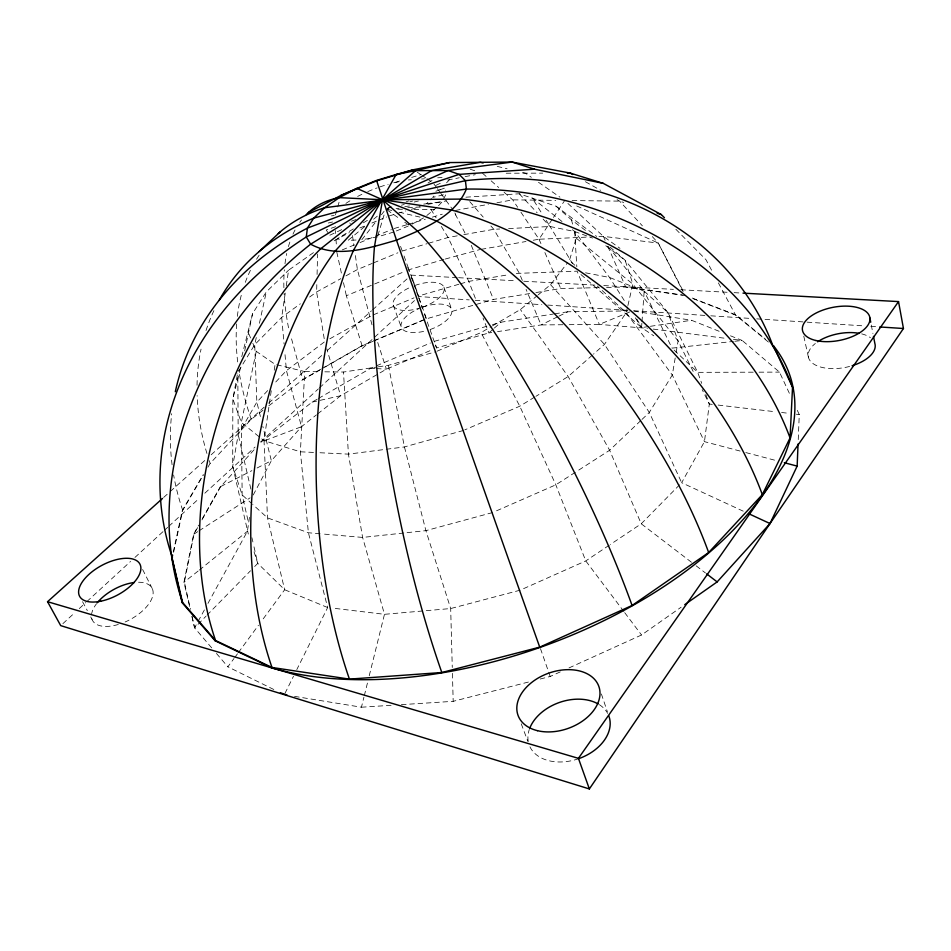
<?xml version="1.0" encoding="UTF-8"?>
<svg xmlns="http://www.w3.org/2000/svg" width="951" height="951" viewBox="0 0 951 951"><rect width="100%" height="100%" fill="white"/><g stroke="black" fill="none" stroke-linecap="round" stroke-linejoin="round"><path stroke-width="0.71" stroke-dasharray="4.75 3.57" d="M316.814 284.658L316.635 291.957L324.695 341.694L286.441 370.628L274.601 383.229M317.075 274.447L317.586 254.012M798.246 439.6L799.268 414.553L796.177 407.92M252.847 343.311L256.259 351.347L275.089 364.352L304.748 371.579L300.385 451.796L308.409 532.762L327.667 607.534L296.795 669.611M641.877 323.233L641.568 327.596L653.765 335.81M641.984 321.771L644.172 291.196L607.713 246M285.241 293.074L281.698 317.372L284.076 344M286.275 285.93L288.569 270.203L315.268 251.349M271.249 390.778L264.021 440.693L267.528 517.891L284.658 589.739L261.941 620.563M274.233 370.224L275.089 364.352M207.972 603.374L247.415 531.276L249.554 516.69M675.198 357.992L672.298 375.015L649.319 412.461L641.818 419.605M676.161 352.322L678.099 340.969L667.959 312.582L625.164 260.312L610.292 247.272M244.692 350.907L252.562 313.64L266.292 291.933L288.569 270.203M237.274 375.217L232.84 398.98L232.698 466.311L248.318 534.07M197.63 527.627L194.016 534.046L184.387 582.131L190.438 609.27M189.606 606.476L183.959 582.274L193.635 534.117L198.7 525.118M256.259 351.347L241.34 422.434L242.16 494.9L248.342 522.004M173.248 552.151L182.319 510.437L203.11 474.858M173.676 552.008L182.711 510.354L203.466 474.834M256.283 337.534L254.725 344.654L256.841 402.118L261.085 419.272M259.409 323.281L266.292 291.933M627.553 307.007L626.233 312.736L604.456 344.405L593.46 354.141M627.886 305.58L632.855 284.087L625.164 260.312L602.982 243.611M240.508 367.871L232.84 398.98L241.34 422.434L260.622 437.959M294.501 696.358L361.439 707.211L363.924 697.202M364.281 695.775L367.823 681.487M369.238 675.769L384.477 614.31L362.604 537.422L348.423 454.138L343.489 372.031L376.822 367.05M241.756 356.649L252.562 313.64M335.453 214.878L339.436 200.934M377.868 235.515L385.012 211.847M574.44 231.141L576.294 238.19L569.447 260.289L574.808 265.234M438.542 205.678L442.37 201.612L446.019 194.123L432.574 197.487L435.332 194.61M284.967 693.386L293.514 676.22M253.239 494.984L271.356 460.724L301.503 426.69L316.457 414.862M211.704 647.881L194.586 627.838L197.404 622.691M198.105 621.395L204.453 609.817M743.23 511.174L681.653 482.716L704.453 441.656L709.315 404.032L705.773 394.392M202.313 518.687L220.394 486.555M201.957 519.924L220.727 486.543L255.225 448.515M207.912 467.214L210.135 463.41L251.254 419.284L262.987 410.285M238.57 371.152L254.725 344.654L281.698 317.372L300.338 303.809M533.226 240.246L539.015 239.236L552.65 218.647M553.458 217.434L564.692 200.471M273.817 689.511L227.871 666.817L233.994 658.52M234.861 657.331L237.488 653.777M238.356 652.588L258.446 625.306M538.266 294.81L550.558 284.694L567.652 262.619M361.82 239.747L376.953 220.43M381.399 214.748L384.073 211.336M267.695 390.576L256.841 402.118L238.19 434.643L232.698 466.311L242.16 494.9L251.67 503.519M426.844 215.485L437.579 206.7M435.855 191.246L439.909 189.796L441.787 187.822M423.718 204.108L426.63 203.728L431.588 198.533M446.566 182.806L449.466 179.775M191.936 616.45L194.586 627.838L205.987 616.212M207.021 615.154L250.517 570.766M254.666 566.534L257.769 563.372L253.216 543.401M679.573 484.82L641.236 523.787L610.423 544.424M640.736 420.627L609.639 450.263L576.603 471.47M62.897 623.63L74.903 612.587M79.266 608.581L85.828 602.554M86.91 601.555L130.584 561.423M134.959 557.417L163.346 531.324M164.44 530.325L167.709 527.318M168.803 526.307L199.377 498.217M204.834 493.2L255.058 447.053M260.526 442.037L318.395 388.864M319.477 387.865L414.47 300.587M163.62 497.468L169.147 492.511M170.253 491.512L205.618 459.749M211.146 454.792L264.2 407.147M268.622 403.176L321.688 355.531M327.215 350.562L371.425 310.858M372.53 309.871L407.908 278.108M493.272 329.046L488.85 332.957L436.533 347.959L424.384 313.878M494.365 328.071L500.987 322.199L553.292 314.044M592.354 355.115L568.163 376.537L535.912 396.317M364.72 226.576L348.042 240.413L356.316 240.009M373.624 219.206L378.07 215.52M492.452 325.884L520.399 309.515L537.149 295.725M198.129 571.028L183.959 582.274M199.282 570.113L247.415 531.276M317.61 413.947L340.624 395.747L386.391 369.166L432.467 349.671M317.17 399.194L312.071 402.142L261.133 442.001L301.503 426.69L286.441 370.628L284.729 351.394M268.848 405.78L302.87 379.675L319.619 370.117M309.646 297.033L316.635 291.957L340.838 278.655M568.995 667.923L641.533 634.995L681.142 607.19M609.187 545.244L585.768 560.924L521.433 589.608M194.016 534.046L197.76 531.633M199.009 530.824L250.077 497.86M575.379 472.255L555.812 484.82L493.854 511.983M427.986 183.008L432.836 179.989M534.676 397.078L519.781 406.208L464.777 429.888M353.344 228.929L337.094 238.867L342.562 239.64M363.341 222.819L368.346 219.764M437.008 351.216L481.028 332.588L491.18 326.633M318.454 398.457L370.712 368.239L430.411 343.026M320.725 369.273L302.668 379.58L290.828 336.202M322.02 368.536L362.01 345.724L426.428 318.644L408.966 269.704L443.939 259.433M324.778 367.169L362.141 345.843L373.089 341.243M329.795 338.818L372.019 315.411M345.938 275.849L357.41 269.549L372.245 263.415M412.021 224.174L423.48 217.934L399.789 212.346M334.146 240.781L349.338 232.603M220.727 486.543L251.884 470.65M257.067 467.999L271.356 460.724L262.856 426.417M557.631 316.79L541.071 324.933L497.551 331.626M558.903 316.16L567.818 311.773L627.981 310.929M435.95 185.35L440.967 182.972M387.152 208.447L391.039 206.617M341.706 229.666L329.676 235.289L332.149 236.49M540.204 679.026L550.189 676.47L560.935 671.584M374.468 340.672L426.488 318.811L493.498 299.422L530.052 293.502M373.374 314.84L413.994 297.853M362.141 345.843L346.342 295.737L404.9 271.392M373.6 262.856L397.875 252.8M359.87 227.955L365.208 225.767M371.877 223.021L377.214 220.834M378.546 220.287L386.546 216.994M342.265 249.887L354.557 244.823M360.025 242.576L391.432 229.631M396.365 230.974L408.169 226.112M629.74 311.952L599.344 324.41L568.746 324.683M439.909 189.796L445.508 187.775L445.71 190.307M387.2 208.59L391.253 207.14M406.125 201.85L408.823 200.887M355.947 219.586L349.148 221.975L350.313 223.651M335.667 226.683L326.229 229.987L328.297 233.173M395.057 182.402L400.597 180.738M411.664 177.397L421.341 174.473M409.786 201.897L412.591 201.053M389.221 215.901L396.115 213.844M397.506 213.428L405.78 210.956M411.308 209.303L419.593 206.819M394.166 228.513L406.897 224.721M408.312 224.293L425.287 219.241M432.372 217.137L442.274 214.189M393.738 232.056L377.44 236.906L363.246 239.497M401.928 251.123L427.106 243.682M428.509 243.266L448.099 237.477L458.097 235.682M445.341 259.017L479.768 249.59M458.893 284.254L418.06 296.153L413.661 283.874M460.308 283.85L468.76 281.377L509.094 274.637M486.841 326.264L434.488 341.302L436.533 347.959M492.499 324.648L500.987 322.199M378.272 366.824L388.412 365.315L435.677 351.775M463.434 430.47L404.437 446.934L348.423 454.138L319.31 452.712M492.511 512.565L425.905 530.646L405.292 532.845M520.09 590.202L450.679 608.545L384.477 614.31L332.042 608.058M401.393 704.655L453.187 701.327L528.792 681.95M401.429 205.202L404.258 204.501M414.172 202.052L418.416 200.994M328.285 223.009L332.553 221.987M312.071 402.142L340.624 395.747L326.787 348.815M393.678 182.818L400.359 181.522M447.636 180.024L459.274 177.778M465.098 176.648L475.274 174.675M427.879 204.346L446.185 200.899M455.434 210.433L488.362 204.346M496.957 202.765L512.708 199.853L555.776 200.364M463.803 234.659L493.795 229.298L499.715 229.001M481.206 249.34L526.01 241.506M516.286 273.424L577.091 271.166L599.344 324.41L647.405 328.345M535.912 292.551L560.769 288.533L599.142 287.618M554.742 313.818L567.818 311.773M491.75 332.517L488.85 332.957L483.037 318.026M648.915 326.526L641.568 327.596L579.314 273.115M650.389 326.3L691.532 320.273L721.643 332.279M426.63 203.728L442.37 201.612M404.781 206.593L412.068 205.642M331.447 215.877L334.193 215.532M585.554 272.806L609.532 277.466L644.172 291.196L672.048 348.137L733.399 341.421M734.861 341.266L742.172 340.47L779.487 372.114L790.614 395.985M403.818 533.012L362.604 537.422L321.593 533.903M421.555 179.002L424.491 178.788M437.686 177.813L442.084 177.492M408.371 179.953L411.296 179.739M465.919 197.19L519.258 193.778L556.157 206.248L596.646 236.407M361.439 707.211L392.513 705.214M385.856 209.065L388.769 208.887M396.068 208.447L398.992 208.269M407.753 207.734L420.889 206.926M508.595 228.561L550.058 226.504L574.677 231.521L592.58 238.071M520.922 212.168L539.015 239.236L590.202 236.965M598.975 236.573L603.362 236.371L658.247 243.064L683.377 291.481M606.524 287.44L625.699 286.988L682.497 295M562.921 324.731L541.071 324.933L526.093 289.366M753.192 372.186L697.677 372.34L672.048 348.137M759.041 372.174L779.487 372.114M506.194 173.225L542.748 173.141M572.11 200.566L619.6 201.125L623.773 202.468M304.748 371.579L319.096 371.746M324.838 371.817L343.489 372.031M397.696 209.232L403.616 209.315M413.982 209.458L434.702 209.743M313.485 452.426L300.385 451.796L264.021 440.693L261.751 438.875M457.134 277.621L411.224 275.124L418.844 296.569L469.223 299.886M458.62 277.704L516.381 280.83M523.787 281.234L594.886 285.098M603.766 285.585L673.391 289.354M680.797 289.758L728.193 292.337M734.113 292.658L741.518 293.063M370.712 368.239L374.991 368.489M376.418 368.584L386.391 369.166L376.953 340.089M475.155 300.278L541.844 304.677M547.776 305.069L627.803 310.347M633.735 310.739L704.869 315.423M710.789 315.815L750.803 318.454M756.734 318.847L805.64 322.068M807.126 322.163L864.923 325.967M870.843 326.359L878.26 326.847M320.13 533.773L308.409 532.762L267.528 517.891L252.728 504.482M712.263 404.377L709.315 404.032L702.159 389.577M718.16 405.067L775.671 411.795M781.567 412.484L788.938 413.34M796.32 414.208L799.268 414.553M653.23 329.094L726.136 338.413M733.423 339.341L742.172 340.47L729.845 335.548M685.136 295.618L625.699 286.988L607.487 245.703M633.83 311.096L691.532 320.273M387.247 209.398L392.822 210.706M497.23 166.389L507.085 168.767M522.575 172.5L525.392 173.177L531.347 177.314M740.104 451.059L704.453 441.656L672.298 375.015L626.233 312.736L597.299 286.025M745.81 452.569L775.766 460.462M470.21 169.254L475.69 171.037M692.245 298.055L735.967 314.924L765.424 339.115M693.315 298.78L735.61 315.114L768.408 342.063M327.667 607.534L284.658 589.739L257.769 563.372L253.263 549.416M576.722 205.951L658.247 243.064L683.115 291.672M585.424 181.712L600.616 190.343M617.068 199.686L619.6 201.125L642.389 225.862M417.18 172.167L420.853 174.627M422.078 175.448L425.751 177.908M426.975 178.729L431.861 182.01M538.492 182.283L559.925 197.166M387.033 209.886L400.026 218.968M404.757 222.261L409.477 225.565M567.913 203.466L603.362 236.371L620.016 248.354M556.157 206.248L571.468 219.859L587.813 232.175M691.448 562.243L641.236 523.787L609.639 450.263L568.163 376.537L520.399 309.515M696.12 565.809L705.464 572.966M562.017 221.524L532.12 197.903L542.26 214.07M572.371 229.702L574.677 231.521L609.532 277.466L625.948 303.143M576.294 238.19L632.855 284.087L678.099 340.969L693.707 372.507M482.549 173.272L486.864 177.076M491.168 180.868L498.704 187.513M504.089 192.257L512.708 199.853L517.641 207.247M644.172 291.196L667.959 312.582L697.677 372.34L701.731 383.36M675.876 229.286L705.975 259.718L712.87 272.604M519.258 193.778L537.149 212.786M543.104 219.11L550.058 226.504L572.585 263.724M652.303 236.609L658.247 243.064M550.558 284.694L604.456 344.405L649.319 412.461L681.653 482.716M469.758 201.612L483.215 217.113M490.906 225.969L493.795 229.298L519.175 272.949L522.634 281.151M216.459 653.456L227.871 666.817M623.832 611.481L585.768 560.924L555.812 484.82L519.781 406.208L481.028 332.588M624.712 612.658L641.533 634.995M433.941 184.007L436.509 187.502M437.365 188.667L439.921 192.161M440.777 193.326L445.044 199.163M445.9 200.328L453.591 210.813L466.572 236.133M635.316 317.812L641.568 327.596L636.623 318.585M546.159 220.287L550.058 226.504M430.874 209.256L436.117 217.838M441.359 226.433L448.099 237.477L468.76 281.377L476.166 300.385M718.385 282.899L735.61 315.114M82.559 601.71L87.326 610.601M90.725 616.949L92.081 619.481M471.292 245.334L493.498 299.422M142.626 569.494L152.267 588.586M603.362 236.371L605.133 240.377M539.015 239.236L541.357 244.573M544.887 252.562L560.769 288.533M248.877 333.932L250.577 337.95M454.899 212.893L455.791 215.104M521.243 723.806L527.829 741.293M393.215 305.176L401.227 327.061M400.573 246.368L402.059 250.482M404.032 255.974L408.466 268.337M407.789 267.504L409.263 271.594M411.212 277.05L413.174 282.506M418.547 297.52L422.434 308.421M540.477 648.641L550.189 676.47M443.951 287.202L451.559 309.23M601.377 693.957L607.356 711.657M372.007 324.85L357.41 269.549L354.949 252.526M571.468 219.859L572.585 224.091M250.886 489.087L238.19 434.643L237.809 373.898M251.92 537.695L252.895 541.975M192.043 616.414L194.586 627.838M803.785 336.178L808.386 357.1M336.809 252.134L341.587 274.007M343.489 282.697L346.342 295.737M388.412 365.315L404.437 446.934L425.905 530.646L450.679 608.545L452.272 667.459M871.282 325.052L872.935 333.551M352.476 235.503L353.915 245.429M335.465 230.594L335.644 233.471M336 239.212L336.452 246.392M574.677 231.521L576.817 266.767M452.426 673.344L453.187 701.327M414.838 285.49A26.913 11.519 -19.6 0 1 444.01 287.368A26.913 11.519 -19.6 0 1 422.446 307.232M421.091 307.696A26.913 11.519 -19.6 0 1 393.5 305.901A26.913 11.519 -19.6 0 1 410.975 287.012M345.891 203.407A63.313 23.585 -19.6 0 1 350.61 200.399M357.635 196.453A63.313 23.585 -19.6 0 1 362.616 193.968M367.764 191.626A63.313 23.585 -19.6 0 1 377.19 187.87M379.901 186.919A63.313 23.585 -19.6 0 1 388.186 184.292M288.533 327.81A324.362 137.17 53.3 0 1 284.111 293.36M283.885 287.701A324.362 137.17 53.3 0 1 284.361 269.799M284.991 263.7A324.362 137.17 53.3 0 1 286.715 253.489M288.426 246.606A324.362 137.17 53.3 0 1 290.091 241.388M292.991 234.136A324.362 137.17 53.3 0 1 295.024 230.011M299.743 222.356A324.362 137.17 53.3 0 1 301.503 220.002M251.266 419.284A322.734 193.101 42.3 0 1 238.867 370.521M237.679 361.915A322.734 193.101 42.3 0 1 236.692 323.423M237.358 316.35A322.734 193.101 42.3 0 1 242.172 291.981M245.299 282.352A322.734 193.101 42.3 0 1 251.551 268.051M256.556 259.231A322.734 193.101 42.3 0 1 259.754 254.357M210.147 463.41A320.891 235.123 27.9 0 1 209.184 460.581M206.926 453.449A320.891 235.123 27.9 0 1 197.13 395.568M197.035 385.262A320.891 235.123 27.9 0 1 201.041 349.148M206.022 330.544A320.891 235.123 27.9 0 1 214.332 309.729M182.735 510.354A319.31 261.323 7.6 0 1 173.617 474.953M172.095 464.813A319.31 261.323 7.6 0 1 171.691 413.685M422.553 307.185A26.699 11.792 -19.6 0 1 451.618 309.408A26.699 11.792 -19.6 0 1 430.339 329.462M423.587 331.412A26.699 11.792 -19.6 0 1 401.108 326.609A26.699 11.792 -19.6 0 1 418.725 308.695M849.612 366.444A33.951 17.201 -10.6 0 1 813.509 363.9A33.951 17.201 -10.6 0 1 815.34 343.466M861.713 333.872A33.951 17.201 -10.6 0 1 870.438 337.676M578.814 758.636A42.391 29.719 -19.7 0 1 529.755 746.404M528.233 741.459A42.391 29.719 -19.7 0 1 529.315 729.429M599.356 704.679A42.391 29.719 -19.7 0 1 607.653 713.393M138.549 582.238A33.856 17.118 -28.6 0 1 152.326 597.323A33.856 17.118 -28.6 0 1 125.14 621.978M118.304 624.474A33.856 17.118 -28.6 0 1 91.534 617.247M91.51 614.798A33.856 17.118 -28.6 0 1 96.515 603.73"/><path stroke-width="1.43" d="M162.514 498.467L47.55 601.698L60.709 625.627L589.358 788.938L770.013 523.549L797.152 466.109L798.055 444.01M172 557.904L182.556 602.447L215.544 640.498L271.962 667.459L349.409 679.109L441.811 672.512L539.728 647.144L632.094 605.478L708.673 552.519L762.345 494.603L790.067 437.888L792.528 387.235L773.353 345.629A324.755 173.926 -19.6 0 1 658.936 589.775A324.755 173.926 -19.6 0 1 271.629 667.816L215.14 640.796L182.116 602.672L172 557.904L172.63 555.027M684.744 604.658L717.149 581.905L770.013 523.549L903.45 328.511L898.529 301.586L743.004 293.134M589.358 788.938L578.434 758.351L898.529 301.586M664.452 217.743L661.337 214.593L603.243 183.353L570.231 173.082L512.078 162.062L449.633 162.562L413.507 169.706L396.151 174.485L376.204 180.512L356.875 188.381L339.317 197.642L324.612 207.758L313.699 218.112A320.891 235.123 27.9 0 0 219.122 300.409M259.147 251.575L280.497 231.628M215.14 640.796L215.544 640.498A320.784 236.442 -66.4 0 1 320.356 249.079L382.54 199.758L415.563 170.657L449.633 162.562M308.374 212.572L341.029 195.359L356.875 188.381L382.54 199.758L436.604 221.06A324.362 137.134 53.3 0 1 708.65 552.507M341.029 195.359L376.691 180.833L413.507 169.706M324.612 207.758L466.382 189.083A319.286 261.299 7.6 0 1 792.516 387.235M603.243 183.353L534.474 169.195L459.131 174.378L382.54 199.758L307.411 228.085A319.31 261.323 7.6 0 0 175.305 391.729M567.343 173.094L570.231 173.082L572.764 174.52M879.734 326.954L903.45 328.511M287.226 695.181L280.379 692.756M483.156 163.001L480.338 162.324L431.706 170.598L382.54 199.758L310.644 244.181A319.239 262 -45.9 0 0 182.568 602.447M784.325 462.721L797.152 466.109M47.55 601.698L578.434 758.351M534.474 169.195L512.078 162.062L448.135 170.538L415.563 170.657L396.151 174.485L353.415 250.482A324.303 139.607 87.9 0 0 349.421 679.097M657.165 213.25L661.337 214.593M748.592 513.647L770.013 523.549M376.691 180.833L396.496 240.163A325.967 1.462 70.6 0 0 539.728 647.132M706.641 573.857L717.149 581.905M869.915 317.967L870.736 322.223M873.493 336.381L874.861 343.466A33.951 17.201 -10.6 0 1 852.084 365.731M306.293 214.557A324.362 137.17 53.3 0 1 339.317 197.642L382.54 199.758L461.722 199.08A320.856 235.075 27.9 0 1 790.043 437.888M278.251 233.554A322.734 193.101 42.3 0 1 324.6 207.734M172.44 557.75A318.585 270.488 -19 0 1 306.281 236.965L307.411 228.085L313.699 218.112L382.54 199.758L465.419 180.678A318.585 270.488 -19 0 1 772.913 345.784M271.974 667.447A322.603 195.014 -81 0 1 334.93 251.266L382.54 199.758L448.135 170.538L459.131 174.378L465.419 180.678L466.382 189.083C454.53 217.185 422.672 229.072 396.496 240.163C369.392 247.89 337.225 258.815 310.644 244.181L306.293 236.989L382.54 199.758L451.606 210.005A322.674 193.053 42.3 0 1 762.322 494.603M441.811 672.5A325.515 73.489 78.8 0 1 374.468 246.678L382.54 199.758L417.762 231.378A325.551 70.683 62.3 0 1 632.082 605.466M817.61 341.813A33.951 17.201 -10.6 0 1 859.324 333.349M608.747 715.746A42.391 29.719 -19.7 0 1 578.814 758.636M529.802 728.086A42.391 29.719 -19.7 0 1 598.131 703.942M97.264 602.779A33.856 17.118 -28.6 0 1 134.317 582.499M100.77 601.21A34.188 16.773 -28.2 0 0 140.059 564.395A34.188 16.773 -28.2 0 0 88.372 574.915A34.188 16.773 -28.2 0 0 100.77 601.21M537.481 730.689A42.926 29.291 -19.7 0 0 599.998 693.386A42.926 29.291 -19.7 0 0 537.731 678.301A42.926 29.291 -19.7 0 0 537.481 730.689M815.922 340.517A34.284 16.856 -10.9 0 0 869.749 321.022A34.284 16.856 -10.9 0 0 822.853 310.109A34.284 16.856 -10.9 0 0 815.922 340.517"/></g></svg>
